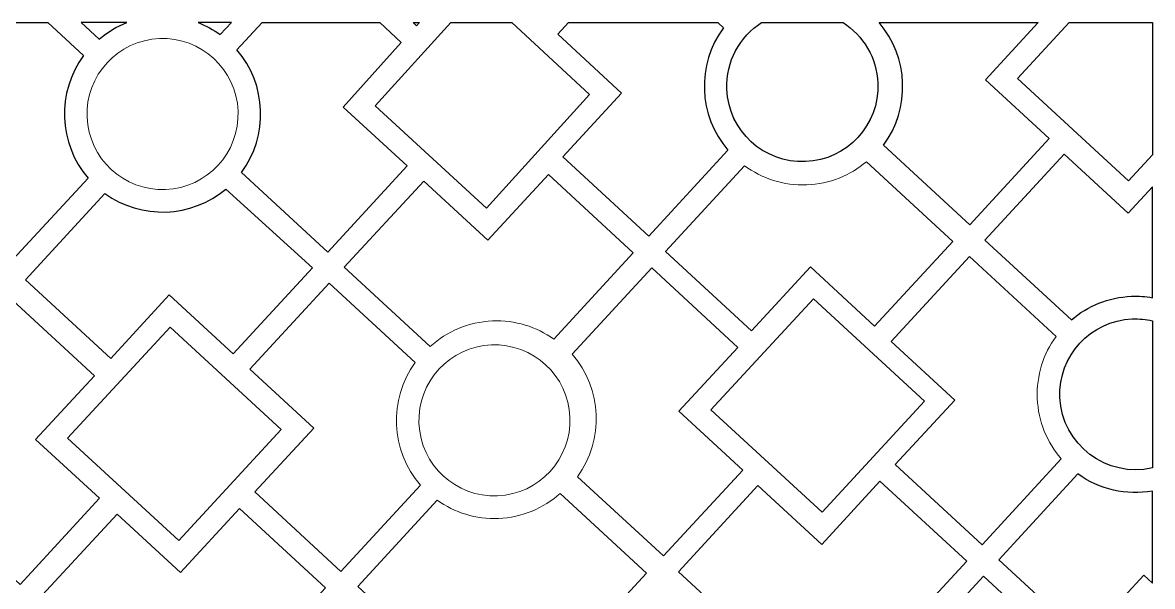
# Model space of a CAD drawing. Header units: centimetres. Extents: x -125 to 125, y -110 to 110.
# Drawn here: x -79.3 to -4.5, y 72.7 to 110 of the extents above; entities that cross this region are included whole.
import ezdxf

# ---------------------------------------------------------------- set-up
doc = ezdxf.new("R2010")
doc.units = ezdxf.units.CM
doc.header["$MEASUREMENT"] = 0
doc.layers.add('layer 1', color=7, linetype='Continuous')

msp = doc.modelspace()

# ---------------------------------------------------------------- linework, layer by layer
at = {"layer": 'layer 1', "color": 114}
for points, knots in [([(-83.82457, 109.99984), (-83.82457, 109.99984), (-86.227, 107.38134), (-86.227, 107.38134), (-86.227, 107.38134), (-86.227, 107.38134), (-82.00722, 103.48997), (-82.00722, 103.48997), (-82.00722, 103.48997), (-82.00722, 103.48997), (-85.90398, 99.26434), (-85.90398, 99.26434), (-85.90398, 99.26434), (-85.90398, 99.26434), (-80.21526, 94.01837), (-80.21526, 94.01837), (-80.21526, 94.01837), (-80.21526, 94.01837), (-74.97084, 99.70531), (-74.97084, 99.70531), (-74.97084, 99.70531), (-76.94074, 101.99014), (-77.06538, 105.39381), (-75.26713, 107.8167), (-75.26713, 107.8167), (-75.26713, 107.8167), (-77.6345, 109.99984), (-77.6345, 109.99984), (-77.6345, 109.99984), (-77.6345, 109.99984), (-83.82457, 109.99984), (-83.82457, 109.99984)], [0, 0, 0, 0, 0.11111111, 0.11111111, 0.11111111, 0.11111111, 0.22222222, 0.22222222, 0.22222222, 0.22222222, 0.33333333, 0.33333333, 0.33333333, 0.33333333, 0.44444444, 0.44444444, 0.44444444, 0.44444444, 0.55555556, 0.55555556, 0.55555556, 0.55555556, 0.66666667, 0.66666667, 0.66666667, 0.66666667, 0.77777778, 0.77777778, 0.77777778, 0.77777778, 1, 1, 1, 1]), ([(-75.42195, 109.99984), (-75.42195, 109.99984), (-72.4024, 109.99984), (-72.4024, 109.99984), (-72.4024, 109.99984), (-73.06027, 109.74617), (-73.68308, 109.38273), (-74.24083, 108.91062), (-74.24083, 108.91062), (-74.24083, 108.91062), (-75.42195, 109.99984), (-75.42195, 109.99984)], [0, 0, 0, 0, 0.25, 0.25, 0.25, 0.25, 0.5, 0.5, 0.5, 0.5, 1, 1, 1, 1]), ([(-67.68468, 109.99984), (-67.68468, 109.99984), (-65.48808, 109.99984), (-65.48808, 109.99984), (-65.48808, 109.99984), (-65.48808, 109.99984), (-66.22284, 109.20306), (-66.22284, 109.20306), (-66.22284, 109.20306), (-66.6806, 109.53639), (-67.17253, 109.80181), (-67.68468, 109.99984)], [0, 0, 0, 0, 0.25, 0.25, 0.25, 0.25, 0.5, 0.5, 0.5, 0.5, 1, 1, 1, 1]), ([(-63.44768, 109.99984), (-63.44768, 109.99984), (-65.11958, 108.18687), (-65.11958, 108.18687), (-65.11958, 108.18687), (-63.14967, 105.90203), (-63.02503, 102.49837), (-64.82329, 100.07548), (-64.82329, 100.07548), (-64.82329, 100.07548), (-59.10281, 94.80021), (-59.10281, 94.80021), (-59.10281, 94.80021), (-59.10281, 94.80021), (-53.86342, 100.51084), (-53.86342, 100.51084), (-53.86342, 100.51084), (-53.86342, 100.51084), (-58.0832, 104.40221), (-58.0832, 104.40221), (-58.0832, 104.40221), (-58.0832, 104.40221), (-54.25286, 108.68909), (-54.25286, 108.68909), (-54.25286, 108.68909), (-54.25286, 108.68909), (-55.67422, 109.99984), (-55.67422, 109.99984), (-55.67422, 109.99984), (-55.67422, 109.99984), (-63.44768, 109.99984), (-63.44768, 109.99984)], [0, 0, 0, 0, 0.11111111, 0.11111111, 0.11111111, 0.11111111, 0.22222222, 0.22222222, 0.22222222, 0.22222222, 0.33333333, 0.33333333, 0.33333333, 0.33333333, 0.44444444, 0.44444444, 0.44444444, 0.44444444, 0.55555556, 0.55555556, 0.55555556, 0.55555556, 0.66666667, 0.66666667, 0.66666667, 0.66666667, 0.77777778, 0.77777778, 0.77777778, 0.77777778, 1, 1, 1, 1]), ([(-50.97066, 109.99984), (-50.97066, 109.99984), (-55.96361, 104.48803), (-55.96361, 104.48803), (-55.96361, 104.48803), (-55.96361, 104.48803), (-48.61227, 97.70881), (-48.61227, 97.70881), (-48.61227, 97.70881), (-48.61227, 97.70881), (-41.78491, 105.24565), (-41.78491, 105.24565), (-41.78491, 105.24565), (-41.78491, 105.24565), (-46.94031, 109.99984), (-46.94031, 109.99984), (-46.94031, 109.99984), (-46.94031, 109.99984), (-50.97066, 109.99984), (-50.97066, 109.99984)], [0, 0, 0, 0, 0.16666667, 0.16666667, 0.16666667, 0.16666667, 0.33333333, 0.33333333, 0.33333333, 0.33333333, 0.5, 0.5, 0.5, 0.5, 0.66666667, 0.66666667, 0.66666667, 0.66666667, 1, 1, 1, 1]), ([(-53.46156, 109.99984), (-53.46156, 109.99984), (-53.23597, 109.79178), (-53.23597, 109.79178), (-53.23597, 109.79178), (-53.23597, 109.79178), (-53.0441, 109.99984), (-53.0441, 109.99984), (-53.0441, 109.99984), (-53.0441, 109.99984), (-53.46156, 109.99984), (-53.46156, 109.99984)], [0, 0, 0, 0, 0.25, 0.25, 0.25, 0.25, 0.5, 0.5, 0.5, 0.5, 1, 1, 1, 1]), ([(-43.17221, 109.99984), (-43.17221, 109.99984), (-43.8851, 109.22284), (-43.8851, 109.22284), (-43.8851, 109.22284), (-43.8851, 109.22284), (-39.66532, 105.33147), (-39.66532, 105.33147), (-39.66532, 105.33147), (-39.66532, 105.33147), (-43.56208, 101.10584), (-43.56208, 101.10584), (-43.56208, 101.10584), (-43.56208, 101.10584), (-37.87337, 95.85987), (-37.87337, 95.85987), (-37.87337, 95.85987), (-37.87337, 95.85987), (-32.62894, 101.54681), (-32.62894, 101.54681), (-32.62894, 101.54681), (-34.59885, 103.83165), (-34.72349, 107.23531), (-32.92523, 109.6582), (-32.92523, 109.6582), (-32.92523, 109.6582), (-33.2957, 109.99984), (-33.2957, 109.99984), (-33.2957, 109.99984), (-33.2957, 109.99984), (-43.17221, 109.99984), (-43.17221, 109.99984)], [0, 0, 0, 0, 0.11111111, 0.11111111, 0.11111111, 0.11111111, 0.22222222, 0.22222222, 0.22222222, 0.22222222, 0.33333333, 0.33333333, 0.33333333, 0.33333333, 0.44444444, 0.44444444, 0.44444444, 0.44444444, 0.55555556, 0.55555556, 0.55555556, 0.55555556, 0.66666667, 0.66666667, 0.66666667, 0.66666667, 0.77777778, 0.77777778, 0.77777778, 0.77777778, 1, 1, 1, 1]), ([(-30.39793, 110.00015), (-31.8427, 109.07381), (-32.77227, 107.42748), (-32.69918, 105.58909), (-32.69918, 105.58909), (-32.58948, 102.83032), (-30.26324, 100.68199), (-27.50446, 100.7917), (-27.50446, 100.7917), (-24.74568, 100.90141), (-22.59738, 103.22765), (-22.70708, 105.98641), (-22.70708, 105.98641), (-22.77452, 107.68264), (-23.67992, 109.14813), (-25.00858, 109.99985), (-25.00858, 109.99985), (-25.00858, 109.99985), (-30.39793, 110.00015), (-30.39793, 110.00015)], [0, 0, 0, 0, 0.16666667, 0.16666667, 0.16666667, 0.16666667, 0.33333333, 0.33333333, 0.33333333, 0.33333333, 0.5, 0.5, 0.5, 0.5, 0.66666667, 0.66666667, 0.66666667, 0.66666667, 1, 1, 1, 1]), ([(-22.62329, 109.99984), (-22.62329, 109.99984), (-22.62671, 109.99613), (-22.62671, 109.99613), (-22.62671, 109.99613), (-20.65681, 107.71129), (-20.53217, 104.30763), (-22.33042, 101.88473), (-22.33042, 101.88473), (-22.33042, 101.88473), (-16.60995, 96.60947), (-16.60995, 96.60947), (-16.60995, 96.60947), (-16.60995, 96.60947), (-11.37055, 102.32009), (-11.37055, 102.32009), (-11.37055, 102.32009), (-11.37055, 102.32009), (-15.59033, 106.21147), (-15.59033, 106.21147), (-15.59033, 106.21147), (-15.59033, 106.21147), (-12.09679, 109.99984), (-12.09679, 109.99984), (-12.09679, 109.99984), (-12.09679, 109.99984), (-22.62329, 109.99984), (-22.62329, 109.99984)], [0, 0, 0, 0, 0.125, 0.125, 0.125, 0.125, 0.25, 0.25, 0.25, 0.25, 0.375, 0.375, 0.375, 0.375, 0.5, 0.5, 0.5, 0.5, 0.625, 0.625, 0.625, 0.625, 0.75, 0.75, 0.75, 0.75, 1, 1, 1, 1]), ([(-10.05635, 109.99984), (-10.05635, 109.99984), (-13.47075, 106.29729), (-13.47075, 106.29729), (-13.47075, 106.29729), (-13.47075, 106.29729), (-6.11941, 99.51807), (-6.11941, 99.51807), (-6.11941, 99.51807), (-6.11941, 99.51807), (-4.53776, 101.2332), (-4.53776, 101.2332), (-4.53776, 101.2332), (-4.53776, 101.2332), (-4.53775, 109.99984), (-4.53775, 109.99984), (-4.53775, 109.99984), (-4.53775, 109.99984), (-10.05635, 109.99984), (-10.05635, 109.99984)], [0, 0, 0, 0, 0.16666667, 0.16666667, 0.16666667, 0.16666667, 0.33333333, 0.33333333, 0.33333333, 0.33333333, 0.5, 0.5, 0.5, 0.5, 0.66666667, 0.66666667, 0.66666667, 0.66666667, 1, 1, 1, 1]), ([(-9.89751, 90.31351), (-9.89751, 90.31351), (-15.63007, 95.59994), (-15.63007, 95.59994), (-15.63007, 95.59994), (-15.63007, 95.59994), (-10.3762, 101.29723), (-10.3762, 101.29723), (-10.3762, 101.29723), (-10.3762, 101.29723), (-6.14194, 97.39249), (-6.14194, 97.39249), (-6.14194, 97.39249), (-6.14194, 97.39249), (-4.53775, 99.1321), (-4.53775, 99.1321), (-4.53775, 99.1321), (-4.53775, 99.1321), (-4.53775, 91.78632), (-4.53775, 91.78632), (-4.53775, 91.78632), (-4.98829, 91.86501), (-5.45406, 91.89704), (-5.92964, 91.87745), (-5.92964, 91.87745), (-7.44993, 91.81481), (-8.82687, 91.23454), (-9.89751, 90.31351)], [0, 0, 0, 0, 0.125, 0.125, 0.125, 0.125, 0.25, 0.25, 0.25, 0.25, 0.375, 0.375, 0.375, 0.375, 0.5, 0.5, 0.5, 0.5, 0.625, 0.625, 0.625, 0.625, 0.75, 0.75, 0.75, 0.75, 1, 1, 1, 1]), ([(-60.12153, 93.75358), (-60.12153, 93.75358), (-65.84958, 98.98155), (-65.84958, 98.98155), (-65.84958, 98.98155), (-68.11895, 97.06067), (-71.46386, 96.93878), (-73.86757, 98.68912), (-73.86757, 98.68912), (-73.86757, 98.68912), (-79.11145, 92.97366), (-79.11145, 92.97366), (-79.11145, 92.97366), (-79.11145, 92.97366), (-73.46598, 87.76755), (-73.46598, 87.76755), (-73.46598, 87.76755), (-73.46598, 87.76755), (-69.59635, 91.96376), (-69.59635, 91.96376), (-69.59635, 91.96376), (-69.59635, 91.96376), (-65.36793, 88.06442), (-65.36793, 88.06442), (-65.36793, 88.06442), (-65.36793, 88.06442), (-60.12153, 93.75358), (-60.12153, 93.75358)], [0, 0, 0, 0, 0.125, 0.125, 0.125, 0.125, 0.25, 0.25, 0.25, 0.25, 0.375, 0.375, 0.375, 0.375, 0.5, 0.5, 0.5, 0.5, 0.625, 0.625, 0.625, 0.625, 0.75, 0.75, 0.75, 0.75, 1, 1, 1, 1]), ([(-4.53775, 90.2562), (-4.96385, 90.35428), (-5.40996, 90.39758), (-5.86787, 90.37872), (-5.86787, 90.37872), (-8.62649, 90.26505), (-10.77143, 87.93568), (-10.65775, 85.17707), (-10.65775, 85.17707), (-10.52867, 82.04528), (-7.53001, 79.82305), (-4.53773, 80.51011), (-4.53773, 80.51011), (-4.53773, 80.51011), (-4.53775, 90.2562), (-4.53775, 90.2562)], [0, 0, 0, 0, 0.2, 0.2, 0.2, 0.2, 0.4, 0.4, 0.4, 0.4, 0.6, 0.6, 0.6, 0.6, 1, 1, 1, 1]), ([(-4.53775, 78.98021), (-4.53775, 78.98021), (-4.53775, 72.88503), (-4.53775, 72.88503), (-4.53775, 72.88503), (-4.53775, 72.88503), (-5.10538, 73.40849), (-5.10538, 73.40849), (-5.10538, 73.40849), (-5.10538, 73.40849), (-9.01011, 69.17422), (-9.01011, 69.17422), (-9.01011, 69.17422), (-9.01011, 69.17422), (-14.70737, 74.42812), (-14.70737, 74.42812), (-14.70737, 74.42812), (-14.70737, 74.42812), (-9.46574, 80.11211), (-9.46574, 80.11211), (-9.46574, 80.11211), (-8.04851, 79.08782), (-6.25417, 78.68098), (-4.53775, 78.98021)], [0, 0, 0, 0, 0.14285714, 0.14285714, 0.14285714, 0.14285714, 0.28571429, 0.28571429, 0.28571429, 0.28571429, 0.42857143, 0.42857143, 0.42857143, 0.42857143, 0.57142857, 0.57142857, 0.57142857, 0.57142857, 0.71428571, 0.71428571, 0.71428571, 0.71428571, 1, 1, 1, 1]), ([(-64.51445, 66.86629), (-64.51445, 66.86629), (-59.2506, 72.57441), (-59.2506, 72.57441), (-59.2506, 72.57441), (-59.2506, 72.57441), (-64.94786, 77.8283), (-64.94786, 77.8283), (-64.94786, 77.8283), (-64.94786, 77.8283), (-68.85259, 73.59403), (-68.85259, 73.59403), (-68.85259, 73.59403), (-68.85259, 73.59403), (-73.04316, 77.45847), (-73.04316, 77.45847), (-73.04316, 77.45847), (-73.04316, 77.45847), (-78.26731, 71.7934), (-78.26731, 71.7934), (-78.26731, 71.7934), (-78.26731, 71.7934), (-72.56521, 66.53505), (-72.56521, 66.53505), (-72.56521, 66.53505), (-70.29907, 68.48414), (-66.93306, 68.62265), (-64.51445, 66.86629)], [0, 0, 0, 0, 0.125, 0.125, 0.125, 0.125, 0.25, 0.25, 0.25, 0.25, 0.375, 0.375, 0.375, 0.375, 0.5, 0.5, 0.5, 0.5, 0.625, 0.625, 0.625, 0.625, 0.75, 0.75, 0.75, 0.75, 1, 1, 1, 1])]:
    msp.add_open_spline(points, degree=3, knots=knots, dxfattribs=at)
at = {"layer": 'layer 1', "color": 250, "lineweight": 9}
for points, knots in [([(-83.82457, 109.99984), (-83.82457, 109.99984), (-86.227, 107.38134), (-86.227, 107.38134), (-86.227, 107.38134), (-86.227, 107.38134), (-82.00722, 103.48997), (-82.00722, 103.48997), (-82.00722, 103.48997), (-82.00722, 103.48997), (-85.90398, 99.26434), (-85.90398, 99.26434), (-85.90398, 99.26434), (-85.90398, 99.26434), (-80.21526, 94.01837), (-80.21526, 94.01837), (-80.21526, 94.01837), (-80.21526, 94.01837), (-74.97084, 99.70531), (-74.97084, 99.70531), (-74.97084, 99.70531), (-76.94074, 101.99014), (-77.06538, 105.39381), (-75.26713, 107.8167), (-75.26713, 107.8167), (-75.26713, 107.8167), (-77.6345, 109.99984), (-77.6345, 109.99984), (-77.6345, 109.99984), (-77.6345, 109.99984), (-83.82457, 109.99984), (-83.82457, 109.99984)], [0, 0, 0, 0, 0.11111111, 0.11111111, 0.11111111, 0.11111111, 0.22222222, 0.22222222, 0.22222222, 0.22222222, 0.33333333, 0.33333333, 0.33333333, 0.33333333, 0.44444444, 0.44444444, 0.44444444, 0.44444444, 0.55555556, 0.55555556, 0.55555556, 0.55555556, 0.66666667, 0.66666667, 0.66666667, 0.66666667, 0.77777778, 0.77777778, 0.77777778, 0.77777778, 1, 1, 1, 1]), ([(-75.42195, 109.99984), (-75.42195, 109.99984), (-72.4024, 109.99984), (-72.4024, 109.99984), (-72.4024, 109.99984), (-73.06027, 109.74617), (-73.68308, 109.38273), (-74.24083, 108.91062), (-74.24083, 108.91062), (-74.24083, 108.91062), (-75.42195, 109.99984), (-75.42195, 109.99984)], [0, 0, 0, 0, 0.25, 0.25, 0.25, 0.25, 0.5, 0.5, 0.5, 0.5, 1, 1, 1, 1]), ([(-67.68468, 109.99984), (-67.68468, 109.99984), (-65.48808, 109.99984), (-65.48808, 109.99984), (-65.48808, 109.99984), (-65.48808, 109.99984), (-66.22284, 109.20306), (-66.22284, 109.20306), (-66.22284, 109.20306), (-66.6806, 109.53639), (-67.17253, 109.80181), (-67.68468, 109.99984)], [0, 0, 0, 0, 0.25, 0.25, 0.25, 0.25, 0.5, 0.5, 0.5, 0.5, 1, 1, 1, 1]), ([(-63.44768, 109.99984), (-63.44768, 109.99984), (-65.11958, 108.18687), (-65.11958, 108.18687), (-65.11958, 108.18687), (-63.14967, 105.90203), (-63.02503, 102.49837), (-64.82329, 100.07548), (-64.82329, 100.07548), (-64.82329, 100.07548), (-59.10281, 94.80021), (-59.10281, 94.80021), (-59.10281, 94.80021), (-59.10281, 94.80021), (-53.86342, 100.51084), (-53.86342, 100.51084), (-53.86342, 100.51084), (-53.86342, 100.51084), (-58.0832, 104.40221), (-58.0832, 104.40221), (-58.0832, 104.40221), (-58.0832, 104.40221), (-54.25286, 108.68909), (-54.25286, 108.68909), (-54.25286, 108.68909), (-54.25286, 108.68909), (-55.67422, 109.99984), (-55.67422, 109.99984), (-55.67422, 109.99984), (-55.67422, 109.99984), (-63.44768, 109.99984), (-63.44768, 109.99984)], [0, 0, 0, 0, 0.11111111, 0.11111111, 0.11111111, 0.11111111, 0.22222222, 0.22222222, 0.22222222, 0.22222222, 0.33333333, 0.33333333, 0.33333333, 0.33333333, 0.44444444, 0.44444444, 0.44444444, 0.44444444, 0.55555556, 0.55555556, 0.55555556, 0.55555556, 0.66666667, 0.66666667, 0.66666667, 0.66666667, 0.77777778, 0.77777778, 0.77777778, 0.77777778, 1, 1, 1, 1]), ([(-50.97066, 109.99984), (-50.97066, 109.99984), (-55.96361, 104.48803), (-55.96361, 104.48803), (-55.96361, 104.48803), (-55.96361, 104.48803), (-48.61227, 97.70881), (-48.61227, 97.70881), (-48.61227, 97.70881), (-48.61227, 97.70881), (-41.78491, 105.24565), (-41.78491, 105.24565), (-41.78491, 105.24565), (-41.78491, 105.24565), (-46.94031, 109.99984), (-46.94031, 109.99984), (-46.94031, 109.99984), (-46.94031, 109.99984), (-50.97066, 109.99984), (-50.97066, 109.99984)], [0, 0, 0, 0, 0.16666667, 0.16666667, 0.16666667, 0.16666667, 0.33333333, 0.33333333, 0.33333333, 0.33333333, 0.5, 0.5, 0.5, 0.5, 0.66666667, 0.66666667, 0.66666667, 0.66666667, 1, 1, 1, 1]), ([(-53.46156, 109.99984), (-53.46156, 109.99984), (-53.23597, 109.79178), (-53.23597, 109.79178), (-53.23597, 109.79178), (-53.23597, 109.79178), (-53.0441, 109.99984), (-53.0441, 109.99984), (-53.0441, 109.99984), (-53.0441, 109.99984), (-53.46156, 109.99984), (-53.46156, 109.99984)], [0, 0, 0, 0, 0.25, 0.25, 0.25, 0.25, 0.5, 0.5, 0.5, 0.5, 1, 1, 1, 1]), ([(-43.17221, 109.99984), (-43.17221, 109.99984), (-43.8851, 109.22284), (-43.8851, 109.22284), (-43.8851, 109.22284), (-43.8851, 109.22284), (-39.66532, 105.33147), (-39.66532, 105.33147), (-39.66532, 105.33147), (-39.66532, 105.33147), (-43.56208, 101.10584), (-43.56208, 101.10584), (-43.56208, 101.10584), (-43.56208, 101.10584), (-37.87337, 95.85987), (-37.87337, 95.85987), (-37.87337, 95.85987), (-37.87337, 95.85987), (-32.62894, 101.54681), (-32.62894, 101.54681), (-32.62894, 101.54681), (-34.59885, 103.83165), (-34.72349, 107.23531), (-32.92523, 109.6582), (-32.92523, 109.6582), (-32.92523, 109.6582), (-33.2957, 109.99984), (-33.2957, 109.99984), (-33.2957, 109.99984), (-33.2957, 109.99984), (-43.17221, 109.99984), (-43.17221, 109.99984)], [0, 0, 0, 0, 0.11111111, 0.11111111, 0.11111111, 0.11111111, 0.22222222, 0.22222222, 0.22222222, 0.22222222, 0.33333333, 0.33333333, 0.33333333, 0.33333333, 0.44444444, 0.44444444, 0.44444444, 0.44444444, 0.55555556, 0.55555556, 0.55555556, 0.55555556, 0.66666667, 0.66666667, 0.66666667, 0.66666667, 0.77777778, 0.77777778, 0.77777778, 0.77777778, 1, 1, 1, 1]), ([(-30.39793, 110.00015), (-31.8427, 109.07381), (-32.77227, 107.42748), (-32.69918, 105.58909), (-32.69918, 105.58909), (-32.58948, 102.83032), (-30.26324, 100.68199), (-27.50446, 100.7917), (-27.50446, 100.7917), (-24.74568, 100.90141), (-22.59738, 103.22765), (-22.70708, 105.98641), (-22.70708, 105.98641), (-22.77452, 107.68264), (-23.67992, 109.14813), (-25.00858, 109.99985), (-25.00858, 109.99985), (-25.00858, 109.99985), (-30.39793, 110.00015), (-30.39793, 110.00015)], [0, 0, 0, 0, 0.16666667, 0.16666667, 0.16666667, 0.16666667, 0.33333333, 0.33333333, 0.33333333, 0.33333333, 0.5, 0.5, 0.5, 0.5, 0.66666667, 0.66666667, 0.66666667, 0.66666667, 1, 1, 1, 1]), ([(-22.62329, 109.99984), (-22.62329, 109.99984), (-22.62671, 109.99613), (-22.62671, 109.99613), (-22.62671, 109.99613), (-20.65681, 107.71129), (-20.53217, 104.30763), (-22.33042, 101.88473), (-22.33042, 101.88473), (-22.33042, 101.88473), (-16.60995, 96.60947), (-16.60995, 96.60947), (-16.60995, 96.60947), (-16.60995, 96.60947), (-11.37055, 102.32009), (-11.37055, 102.32009), (-11.37055, 102.32009), (-11.37055, 102.32009), (-15.59033, 106.21147), (-15.59033, 106.21147), (-15.59033, 106.21147), (-15.59033, 106.21147), (-12.09679, 109.99984), (-12.09679, 109.99984), (-12.09679, 109.99984), (-12.09679, 109.99984), (-22.62329, 109.99984), (-22.62329, 109.99984)], [0, 0, 0, 0, 0.125, 0.125, 0.125, 0.125, 0.25, 0.25, 0.25, 0.25, 0.375, 0.375, 0.375, 0.375, 0.5, 0.5, 0.5, 0.5, 0.625, 0.625, 0.625, 0.625, 0.75, 0.75, 0.75, 0.75, 1, 1, 1, 1]), ([(-10.05635, 109.99984), (-10.05635, 109.99984), (-13.47075, 106.29729), (-13.47075, 106.29729), (-13.47075, 106.29729), (-13.47075, 106.29729), (-6.11941, 99.51807), (-6.11941, 99.51807), (-6.11941, 99.51807), (-6.11941, 99.51807), (-4.53776, 101.2332), (-4.53776, 101.2332), (-4.53776, 101.2332), (-4.53776, 101.2332), (-4.53775, 109.99984), (-4.53775, 109.99984), (-4.53775, 109.99984), (-4.53775, 109.99984), (-10.05635, 109.99984), (-10.05635, 109.99984)], [0, 0, 0, 0, 0.16666667, 0.16666667, 0.16666667, 0.16666667, 0.33333333, 0.33333333, 0.33333333, 0.33333333, 0.5, 0.5, 0.5, 0.5, 0.66666667, 0.66666667, 0.66666667, 0.66666667, 1, 1, 1, 1]), ([(-9.89751, 90.31351), (-9.89751, 90.31351), (-15.63007, 95.59994), (-15.63007, 95.59994), (-15.63007, 95.59994), (-15.63007, 95.59994), (-10.3762, 101.29723), (-10.3762, 101.29723), (-10.3762, 101.29723), (-10.3762, 101.29723), (-6.14194, 97.39249), (-6.14194, 97.39249), (-6.14194, 97.39249), (-6.14194, 97.39249), (-4.53775, 99.1321), (-4.53775, 99.1321), (-4.53775, 99.1321), (-4.53775, 99.1321), (-4.53775, 91.78632), (-4.53775, 91.78632), (-4.53775, 91.78632), (-4.98829, 91.86501), (-5.45406, 91.89704), (-5.92964, 91.87745), (-5.92964, 91.87745), (-7.44993, 91.81481), (-8.82687, 91.23454), (-9.89751, 90.31351)], [0, 0, 0, 0, 0.125, 0.125, 0.125, 0.125, 0.25, 0.25, 0.25, 0.25, 0.375, 0.375, 0.375, 0.375, 0.5, 0.5, 0.5, 0.5, 0.625, 0.625, 0.625, 0.625, 0.75, 0.75, 0.75, 0.75, 1, 1, 1, 1]), ([(-60.12153, 93.75358), (-60.12153, 93.75358), (-65.84958, 98.98155), (-65.84958, 98.98155), (-65.84958, 98.98155), (-68.11895, 97.06067), (-71.46386, 96.93878), (-73.86757, 98.68912), (-73.86757, 98.68912), (-73.86757, 98.68912), (-79.11145, 92.97366), (-79.11145, 92.97366), (-79.11145, 92.97366), (-79.11145, 92.97366), (-73.46598, 87.76755), (-73.46598, 87.76755), (-73.46598, 87.76755), (-73.46598, 87.76755), (-69.59635, 91.96376), (-69.59635, 91.96376), (-69.59635, 91.96376), (-69.59635, 91.96376), (-65.36793, 88.06442), (-65.36793, 88.06442), (-65.36793, 88.06442), (-65.36793, 88.06442), (-60.12153, 93.75358), (-60.12153, 93.75358)], [0, 0, 0, 0, 0.125, 0.125, 0.125, 0.125, 0.25, 0.25, 0.25, 0.25, 0.375, 0.375, 0.375, 0.375, 0.5, 0.5, 0.5, 0.5, 0.625, 0.625, 0.625, 0.625, 0.75, 0.75, 0.75, 0.75, 1, 1, 1, 1]), ([(-4.53775, 90.2562), (-4.96385, 90.35428), (-5.40996, 90.39758), (-5.86787, 90.37872), (-5.86787, 90.37872), (-8.62649, 90.26505), (-10.77143, 87.93568), (-10.65775, 85.17707), (-10.65775, 85.17707), (-10.52867, 82.04528), (-7.53001, 79.82305), (-4.53773, 80.51011), (-4.53773, 80.51011), (-4.53773, 80.51011), (-4.53775, 90.2562), (-4.53775, 90.2562)], [0, 0, 0, 0, 0.2, 0.2, 0.2, 0.2, 0.4, 0.4, 0.4, 0.4, 0.6, 0.6, 0.6, 0.6, 1, 1, 1, 1]), ([(-4.53775, 78.98021), (-4.53775, 78.98021), (-4.53775, 72.88503), (-4.53775, 72.88503), (-4.53775, 72.88503), (-4.53775, 72.88503), (-5.10538, 73.40849), (-5.10538, 73.40849), (-5.10538, 73.40849), (-5.10538, 73.40849), (-9.01011, 69.17422), (-9.01011, 69.17422), (-9.01011, 69.17422), (-9.01011, 69.17422), (-14.70737, 74.42812), (-14.70737, 74.42812), (-14.70737, 74.42812), (-14.70737, 74.42812), (-9.46574, 80.11211), (-9.46574, 80.11211), (-9.46574, 80.11211), (-8.04851, 79.08782), (-6.25417, 78.68098), (-4.53775, 78.98021)], [0, 0, 0, 0, 0.14285714, 0.14285714, 0.14285714, 0.14285714, 0.28571429, 0.28571429, 0.28571429, 0.28571429, 0.42857143, 0.42857143, 0.42857143, 0.42857143, 0.57142857, 0.57142857, 0.57142857, 0.57142857, 0.71428571, 0.71428571, 0.71428571, 0.71428571, 1, 1, 1, 1]), ([(-64.51445, 66.86629), (-64.51445, 66.86629), (-59.2506, 72.57441), (-59.2506, 72.57441), (-59.2506, 72.57441), (-59.2506, 72.57441), (-64.94786, 77.8283), (-64.94786, 77.8283), (-64.94786, 77.8283), (-64.94786, 77.8283), (-68.85259, 73.59403), (-68.85259, 73.59403), (-68.85259, 73.59403), (-68.85259, 73.59403), (-73.04316, 77.45847), (-73.04316, 77.45847), (-73.04316, 77.45847), (-73.04316, 77.45847), (-78.26731, 71.7934), (-78.26731, 71.7934), (-78.26731, 71.7934), (-78.26731, 71.7934), (-72.56521, 66.53505), (-72.56521, 66.53505), (-72.56521, 66.53505), (-70.29907, 68.48414), (-66.93306, 68.62265), (-64.51445, 66.86629)], [0, 0, 0, 0, 0.125, 0.125, 0.125, 0.125, 0.25, 0.25, 0.25, 0.25, 0.375, 0.375, 0.375, 0.375, 0.5, 0.5, 0.5, 0.5, 0.625, 0.625, 0.625, 0.625, 0.75, 0.75, 0.75, 0.75, 1, 1, 1, 1])]:
    msp.add_open_spline(points, degree=3, knots=knots, dxfattribs=at)
at = {"layer": 'layer 1', "color": 114, "lineweight": 9}
for points, knots in [([(-65.04897, 104.14491), (-65.15868, 106.90369), (-67.48491, 109.05201), (-70.24369, 108.94231), (-70.24369, 108.94231), (-73.00247, 108.8326), (-75.15077, 106.50636), (-75.04107, 103.74758), (-75.04107, 103.74758), (-74.93137, 100.98881), (-72.60513, 98.8405), (-69.84635, 98.9502), (-69.84635, 98.9502), (-67.08757, 99.05991), (-64.93927, 101.38615), (-65.04897, 104.14491)], [0, 0, 0, 0, 0.2, 0.2, 0.2, 0.2, 0.4, 0.4, 0.4, 0.4, 0.6, 0.6, 0.6, 0.6, 1, 1, 1, 1]), ([(-36.77022, 94.84256), (-36.77022, 94.84256), (-31.5298, 100.52614), (-31.5298, 100.52614), (-31.5298, 100.52614), (-30.38047, 99.67362), (-28.94342, 99.19304), (-27.40261, 99.25432), (-27.40261, 99.25432), (-25.89759, 99.31418), (-24.5323, 99.88147), (-23.46507, 100.78482), (-23.46507, 100.78482), (-23.46507, 100.78482), (-17.74965, 95.51412), (-17.74965, 95.51412), (-17.74965, 95.51412), (-17.74965, 95.51412), (-22.92104, 89.90628), (-22.92104, 89.90628), (-22.92104, 89.90628), (-22.92104, 89.90628), (-27.16823, 93.82294), (-27.16823, 93.82294), (-27.16823, 93.82294), (-27.16823, 93.82294), (-31.07296, 89.58867), (-31.07296, 89.58867), (-31.07296, 89.58867), (-31.07296, 89.58867), (-36.77022, 94.84256), (-36.77022, 94.84256)], [0, 0, 0, 0, 0.11111111, 0.11111111, 0.11111111, 0.11111111, 0.22222222, 0.22222222, 0.22222222, 0.22222222, 0.33333333, 0.33333333, 0.33333333, 0.33333333, 0.44444444, 0.44444444, 0.44444444, 0.44444444, 0.55555556, 0.55555556, 0.55555556, 0.55555556, 0.66666667, 0.66666667, 0.66666667, 0.66666667, 0.77777778, 0.77777778, 0.77777778, 0.77777778, 1, 1, 1, 1]), ([(-44.51253, 99.94188), (-44.51253, 99.94188), (-38.88981, 94.75674), (-38.88981, 94.75674), (-38.88981, 94.75674), (-38.88981, 94.75674), (-44.16041, 89.04124), (-44.16041, 89.04124), (-44.16041, 89.04124), (-45.29718, 89.85536), (-46.70387, 90.31041), (-48.2088, 90.2484), (-48.2088, 90.2484), (-49.80105, 90.18279), (-51.23613, 89.54942), (-52.32669, 88.55142), (-52.32669, 88.55142), (-52.32669, 88.55142), (-58.01458, 93.79667), (-58.01458, 93.79667), (-58.01458, 93.79667), (-58.01458, 93.79667), (-52.76072, 99.49396), (-52.76072, 99.49396), (-52.76072, 99.49396), (-52.76072, 99.49396), (-48.52645, 95.58922), (-48.52645, 95.58922), (-48.52645, 95.58922), (-48.52645, 95.58922), (-44.51253, 99.94188), (-44.51253, 99.94188)], [0, 0, 0, 0, 0.11111111, 0.11111111, 0.11111111, 0.11111111, 0.22222222, 0.22222222, 0.22222222, 0.22222222, 0.33333333, 0.33333333, 0.33333333, 0.33333333, 0.44444444, 0.44444444, 0.44444444, 0.44444444, 0.55555556, 0.55555556, 0.55555556, 0.55555556, 0.66666667, 0.66666667, 0.66666667, 0.66666667, 0.77777778, 0.77777778, 0.77777778, 0.77777778, 1, 1, 1, 1]), ([(-10.91301, 89.21385), (-10.91301, 89.21385), (-16.6336, 94.5117), (-16.6336, 94.5117), (-16.6336, 94.5117), (-16.6336, 94.5117), (-21.81834, 88.8894), (-21.81834, 88.8894), (-21.81834, 88.8894), (-21.81834, 88.8894), (-17.61149, 85.00995), (-17.61149, 85.00995), (-17.61149, 85.00995), (-17.61149, 85.00995), (-21.55041, 80.73861), (-21.55041, 80.73861), (-21.55041, 80.73861), (-21.55041, 80.73861), (-15.7956, 75.43166), (-15.7956, 75.43166), (-15.7956, 75.43166), (-15.7956, 75.43166), (-10.5705, 81.12199), (-10.5705, 81.12199), (-10.5705, 81.12199), (-11.50429, 82.19622), (-12.09334, 83.58295), (-12.15647, 85.1153), (-12.15647, 85.1153), (-12.2194, 86.64246), (-11.74987, 88.06842), (-10.91301, 89.21385)], [0, 0, 0, 0, 0.11111111, 0.11111111, 0.11111111, 0.11111111, 0.22222222, 0.22222222, 0.22222222, 0.22222222, 0.33333333, 0.33333333, 0.33333333, 0.33333333, 0.44444444, 0.44444444, 0.44444444, 0.44444444, 0.55555556, 0.55555556, 0.55555556, 0.55555556, 0.66666667, 0.66666667, 0.66666667, 0.66666667, 0.77777778, 0.77777778, 0.77777778, 0.77777778, 1, 1, 1, 1]), ([(-31.9815, 88.49196), (-31.9815, 88.49196), (-37.66541, 93.76032), (-37.66541, 93.76032), (-37.66541, 93.76032), (-37.66541, 93.76032), (-42.94069, 88.03986), (-42.94069, 88.03986), (-42.94069, 88.03986), (-40.95244, 85.77027), (-40.80151, 82.36767), (-42.58025, 79.93106), (-42.58025, 79.93106), (-42.58025, 79.93106), (-36.89323, 74.68672), (-36.89323, 74.68672), (-36.89323, 74.68672), (-36.89323, 74.68672), (-31.64725, 80.37542), (-31.64725, 80.37542), (-31.64725, 80.37542), (-31.64725, 80.37542), (-35.87287, 84.27218), (-35.87287, 84.27218), (-35.87287, 84.27218), (-35.87287, 84.27218), (-31.9815, 88.49196), (-31.9815, 88.49196)], [0, 0, 0, 0, 0.125, 0.125, 0.125, 0.125, 0.25, 0.25, 0.25, 0.25, 0.375, 0.375, 0.375, 0.375, 0.5, 0.5, 0.5, 0.5, 0.625, 0.625, 0.625, 0.625, 0.75, 0.75, 0.75, 0.75, 1, 1, 1, 1]), ([(-63.93098, 78.93099), (-63.93098, 78.93099), (-58.24707, 73.66263), (-58.24707, 73.66263), (-58.24707, 73.66263), (-58.24707, 73.66263), (-52.97179, 79.3831), (-52.97179, 79.3831), (-52.97179, 79.3831), (-54.96003, 81.65268), (-55.11097, 85.05528), (-53.33223, 87.4919), (-53.33223, 87.4919), (-53.33223, 87.4919), (-59.01924, 92.73624), (-59.01924, 92.73624), (-59.01924, 92.73624), (-59.01924, 92.73624), (-64.26523, 87.04754), (-64.26523, 87.04754), (-64.26523, 87.04754), (-64.26523, 87.04754), (-60.03961, 83.15077), (-60.03961, 83.15077), (-60.03961, 83.15077), (-60.03961, 83.15077), (-63.93098, 78.93099), (-63.93098, 78.93099)], [0, 0, 0, 0, 0.125, 0.125, 0.125, 0.125, 0.25, 0.25, 0.25, 0.25, 0.375, 0.375, 0.375, 0.375, 0.5, 0.5, 0.5, 0.5, 0.625, 0.625, 0.625, 0.625, 0.75, 0.75, 0.75, 0.75, 1, 1, 1, 1]), ([(-74.22449, 78.50157), (-74.22449, 78.50157), (-79.46389, 72.79095), (-79.46389, 72.79095), (-79.46389, 72.79095), (-79.46389, 72.79095), (-85.18436, 78.06621), (-85.18436, 78.06621), (-85.18436, 78.06621), (-83.38611, 80.4891), (-83.51075, 83.89277), (-85.48065, 86.17761), (-85.48065, 86.17761), (-85.48065, 86.17761), (-80.23623, 91.86455), (-80.23623, 91.86455), (-80.23623, 91.86455), (-80.23623, 91.86455), (-74.54751, 86.61857), (-74.54751, 86.61857), (-74.54751, 86.61857), (-74.54751, 86.61857), (-78.44427, 82.39294), (-78.44427, 82.39294), (-78.44427, 82.39294), (-78.44427, 82.39294), (-74.22449, 78.50157), (-74.22449, 78.50157)], [0, 0, 0, 0, 0.125, 0.125, 0.125, 0.125, 0.25, 0.25, 0.25, 0.25, 0.375, 0.375, 0.375, 0.375, 0.5, 0.5, 0.5, 0.5, 0.625, 0.625, 0.625, 0.625, 0.75, 0.75, 0.75, 0.75, 1, 1, 1, 1]), ([(-26.40195, 77.57879), (-26.40195, 77.57879), (-33.75329, 84.358), (-33.75329, 84.358), (-33.75329, 84.358), (-33.75329, 84.358), (-26.97407, 91.70934), (-26.97407, 91.70934), (-26.97407, 91.70934), (-26.97407, 91.70934), (-19.62273, 84.93012), (-19.62273, 84.93012), (-19.62273, 84.93012), (-19.62273, 84.93012), (-26.40195, 77.57879), (-26.40195, 77.57879)], [0, 0, 0, 0, 0.2, 0.2, 0.2, 0.2, 0.4, 0.4, 0.4, 0.4, 0.6, 0.6, 0.6, 0.6, 1, 1, 1, 1]), ([(-69.54547, 89.8301), (-69.54547, 89.8301), (-76.32469, 82.47876), (-76.32469, 82.47876), (-76.32469, 82.47876), (-76.32469, 82.47876), (-68.97335, 75.69954), (-68.97335, 75.69954), (-68.97335, 75.69954), (-68.97335, 75.69954), (-62.19413, 83.05089), (-62.19413, 83.05089), (-62.19413, 83.05089), (-62.19413, 83.05089), (-69.54547, 89.8301), (-69.54547, 89.8301)], [0, 0, 0, 0, 0.2, 0.2, 0.2, 0.2, 0.4, 0.4, 0.4, 0.4, 0.6, 0.6, 0.6, 0.6, 1, 1, 1, 1]), ([(-43.08392, 83.86895), (-42.97024, 81.11033), (-45.11518, 78.78098), (-47.8738, 78.66729), (-47.8738, 78.66729), (-50.63242, 78.55361), (-52.96175, 80.69855), (-53.07544, 83.45717), (-53.07544, 83.45717), (-53.18913, 86.21578), (-51.04418, 88.54513), (-48.28556, 88.65882), (-48.28556, 88.65882), (-45.52695, 88.7725), (-43.19761, 86.62755), (-43.08392, 83.86895)], [0, 0, 0, 0, 0.2, 0.2, 0.2, 0.2, 0.4, 0.4, 0.4, 0.4, 0.6, 0.6, 0.6, 0.6, 1, 1, 1, 1]), ([(-35.89732, 73.6356), (-35.89732, 73.6356), (-30.1819, 68.3649), (-30.1819, 68.3649), (-30.1819, 68.3649), (-29.11466, 69.26825), (-27.74937, 69.83554), (-26.24435, 69.8954), (-26.24435, 69.8954), (-24.75693, 69.95455), (-23.30134, 69.48888), (-22.09756, 68.6268), (-22.09756, 68.6268), (-22.09756, 68.6268), (-16.82695, 74.3423), (-16.82695, 74.3423), (-16.82695, 74.3423), (-16.82695, 74.3423), (-22.5673, 79.63591), (-22.5673, 79.63591), (-22.5673, 79.63591), (-22.5673, 79.63591), (-26.42447, 75.45321), (-26.42447, 75.45321), (-26.42447, 75.45321), (-26.42447, 75.45321), (-30.65289, 79.35255), (-30.65289, 79.35255), (-30.65289, 79.35255), (-30.65289, 79.35255), (-35.89732, 73.6356), (-35.89732, 73.6356)], [0, 0, 0, 0, 0.11111111, 0.11111111, 0.11111111, 0.11111111, 0.22222222, 0.22222222, 0.22222222, 0.22222222, 0.33333333, 0.33333333, 0.33333333, 0.33333333, 0.44444444, 0.44444444, 0.44444444, 0.44444444, 0.55555556, 0.55555556, 0.55555556, 0.55555556, 0.66666667, 0.66666667, 0.66666667, 0.66666667, 0.77777778, 0.77777778, 0.77777778, 0.77777778, 1, 1, 1, 1]), ([(-51.4789, 67.44797), (-51.4789, 67.44797), (-47.50503, 71.75723), (-47.50503, 71.75723), (-47.50503, 71.75723), (-47.50503, 71.75723), (-43.27077, 67.85249), (-43.27077, 67.85249), (-43.27077, 67.85249), (-43.27077, 67.85249), (-38.0169, 73.54978), (-38.0169, 73.54978), (-38.0169, 73.54978), (-38.0169, 73.54978), (-43.73812, 78.82576), (-43.73812, 78.82576), (-43.73812, 78.82576), (-44.82315, 77.85078), (-46.24108, 77.23329), (-47.81203, 77.16857), (-47.81203, 77.16857), (-49.31696, 77.10656), (-50.72364, 77.56161), (-51.86042, 78.37573), (-51.86042, 78.37573), (-51.86042, 78.37573), (-57.13102, 72.66022), (-57.13102, 72.66022), (-57.13102, 72.66022), (-57.13102, 72.66022), (-51.4789, 67.44797), (-51.4789, 67.44797)], [0, 0, 0, 0, 0.11111111, 0.11111111, 0.11111111, 0.11111111, 0.22222222, 0.22222222, 0.22222222, 0.22222222, 0.33333333, 0.33333333, 0.33333333, 0.33333333, 0.44444444, 0.44444444, 0.44444444, 0.44444444, 0.55555556, 0.55555556, 0.55555556, 0.55555556, 0.66666667, 0.66666667, 0.66666667, 0.66666667, 0.77777778, 0.77777778, 0.77777778, 0.77777778, 1, 1, 1, 1]), ([(-10.02699, 68.07153), (-10.02699, 68.07153), (-15.71091, 73.33989), (-15.71091, 73.33989), (-15.71091, 73.33989), (-15.71091, 73.33989), (-20.98618, 67.61942), (-20.98618, 67.61942), (-20.98618, 67.61942), (-18.99794, 65.34984), (-18.847, 61.94724), (-20.62575, 59.51063), (-20.62575, 59.51063), (-20.62575, 59.51063), (-14.93873, 54.26628), (-14.93873, 54.26628), (-14.93873, 54.26628), (-14.93873, 54.26628), (-9.69274, 59.95499), (-9.69274, 59.95499), (-9.69274, 59.95499), (-9.69274, 59.95499), (-13.91837, 63.85175), (-13.91837, 63.85175), (-13.91837, 63.85175), (-13.91837, 63.85175), (-10.02699, 68.07153), (-10.02699, 68.07153)], [0, 0, 0, 0, 0.125, 0.125, 0.125, 0.125, 0.25, 0.25, 0.25, 0.25, 0.375, 0.375, 0.375, 0.375, 0.5, 0.5, 0.5, 0.5, 0.625, 0.625, 0.625, 0.625, 0.75, 0.75, 0.75, 0.75, 1, 1, 1, 1])]:
    msp.add_open_spline(points, degree=3, knots=knots, dxfattribs=at)

doc.saveas('drawing.dxf')
